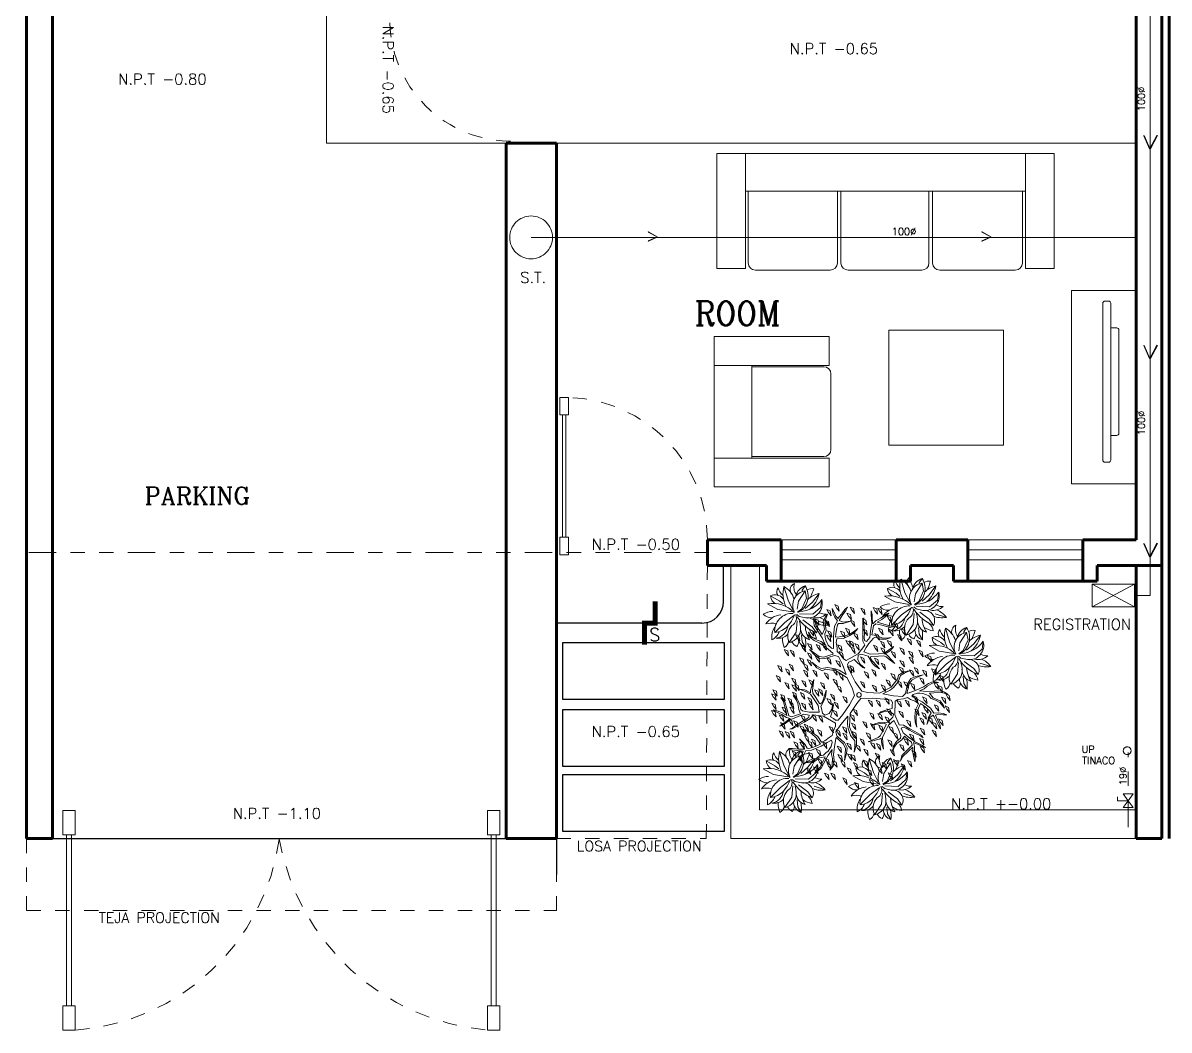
# Model space of a CAD drawing. Extents: x -111 to 1137, y -130 to 54.
# Drawn here: x 550.32 to 558.3, y -32.13 to -25.12 of the extents above; entities that cross this region are included whole.
import ezdxf

# ---------------------------------------------------------------- set-up
doc = ezdxf.new("R2010")
doc.units = 0
for name, pattern in [('CENTER2', [1.125, 0.75, -0.125, 0.125, -0.125]), ('DASHED', [19.05, 12.7, -6.35]), ('DASHED2', [0.375, 0.25, -0.125]), ('DIVIDE2', [15.875, 6.35, -3.175, 0, -3.175, 0, -3.175])]:
    doc.linetypes.add(name, pattern=pattern)
doc.layers.get('0').update_dxf_attribs({"lineweight": 0})
for name, color, linetype, lineweight in [('ARBOLES', 94, 'Continuous', 5), ('EJES', 51, 'DIVIDE2', 0), ('HID', 20, 'Continuous', 0), ('JARDIN', 3, 'Continuous', 0), ('Mobiliario', 1, 'Continuous', 13), ('Muro div', 150, 'Continuous', 18), ('muros', 5, 'Continuous', 60), ('MUROS BAJOS', 42, 'Continuous', 18), ('PUERTAS', 1, 'Continuous', 9), ('SAN', 142, 'Continuous', 0), ('VENTANAS', 4, 'Continuous', 9)]:
    doc.layers.add(name, color=color, linetype=linetype, lineweight=lineweight)
for name, color, linetype in [('Escaleras', 17, 'Continuous'), ('In-TextHi', 7, 'Continuous'), ('NV', 230, 'Continuous'), ('TEXTO', 164, 'Continuous')]:
    doc.layers.add(name, color=color, linetype=linetype)
doc.styles.add('80', font='ROMANS.shx', dxfattribs={"height": 0.15})
doc.styles.add('COMPLEX', font='complex.shx', dxfattribs={"height": 0.25})

# ---------------------------------------------------------------- blocks, each defined once
blk = doc.blocks.new('Arbp1')
at = {"color": 0}
for p, q in [((-0.34, 1.326), (0.008, 0.801)), ((0.318, 1.282), (0.286, 0.94)), ((0.482, 1.573), (0.318, 1.282)), ((-1.071, 0.819), (-0.568, 0.313)), ((0.008, 0.801), (0.058, 0.237)), ((1.039, 0.839), (0.818, 0.529)), ((-0.568, 0.313), (-0.1, -0.035)), ((-0.416, 0.497), (-0.226, 0.256)), ((-0.226, 0.256), (-0.062, -0.085)), ((0.166, 0.01), (0.05, -0.09)), ((0.501, 0.086), (0.166, 0.01)), ((0.818, 0.529), (0.343, 0.18)), ((1.685, 0.434), (1.128, 0.256)), ((-1.429, -0.63), (-0.916, -0.345)), ((-0.916, -0.345), (-0.188, -0.218)), ((-0.397, -0.807), (-0.157, -0.326)), ((0.128, -0.756), (0.065, -0.351)), ((0.293, -0.37), (0.075, -0.207)), ((0.843, -0.098), (0.172, -0.123)), ((0.533, -0.908), (0.293, -0.37)), ((0.824, -0.705), (0.463, -0.389)), ((1.242, -0.44), (0.843, -0.098)), ((1.299, -0.838), (1.242, -0.44)), ((-1.277, -1.022), (-0.84, -0.781)), ((-0.84, -0.781), (-0.65, -0.623)), ((-0.606, -1.496), (-0.397, -0.807)), ((0.463, -1.281), (0.128, -0.756)), ((0.463, -1.281), (0.533, -0.908)), ((1.16, -1.148), (0.824, -0.705)), ((0.318, -1.307), (0.318, -1.269)), ((0.463, -1.528), (0.318, -1.307))]:
    blk.add_line(p, q, dxfattribs=at)
for centre, radius, start, end in [((-0.152, 1.066), 1.068, 173.61446, 209.2154), ((-1.513, 0.539), 0.712, 21.30296, 65.1296), ((0.475, 1.129), 1.155, 157.39391, 181.86445), ((-0.77, 1.209), 0.405, 6.56819, 63.70646), ((0.343, 0.994), 0.759, 154.11413, 223.55757), ((-0.512, 0.576), 0.769, 21.46673, 77.10736), ((0.265, 1.028), 0.54, 114.31186, 151.55034), ((-0.246, 1.259), 0.389, 2.05946, 42.02345), ((0.68, 1.021), 0.586, 109.7066, 174.94603), ((0.858, 0.576), 0.629, 105.97291, 180.86589), ((-1.245, 1.392), 1.737, 349.61963, 5.97161), ((1.899, 0.409), 1.438, 147.54714, 176.22387), ((-0.189, 0.742), 0.885, 175.07003, 273.3834), ((-1.15, -0.169), 0.991, 42.22768, 85.42915), ((-0.894, 0.451), 0.662, 44.4847, 99.03385), ((-1.118, 0.407), 0.708, 7.2938, 80.26968), ((1.819, -1.099), 2.089, 111.90967, 147.11842), ((-0.888, 0.597), 1.123, 341.76386, 13.43828), ((0.574, 0.603), 0.522, 262.04013, 26.8802), ((1.162, 0.111), 1.015, 97.6537, 126.49232), ((0.433, 1.199), 0.6, 312.37542, 352.11798), ((-1.244, -0.461), 0.54, 88.15855, 137.82734), ((-1.251, 1.242), 0.895, 252.24776, 286.37774), ((-0.633, 1), 1.08, 214.45366, 263.34631), ((-0.416, 0.084), 0.44, 337.05858, 61.74621), ((0.593, -0.641), 0.732, 344.38255, 97.20401), ((1.033, -0.643), 0.726, 47.19841, 102.09613), ((1.467, -0.642), 1.097, 78.54011, 114.37083), ((0.762, 1.126), 1.154, 292.5208, 323.12021), ((-1.148, 0.671), 0.915, 237.22035, 269.09064), ((-1.192, 0.909), 1.557, 261.24164, 315.09418), ((0.727, -1.126), 1.384, 152.92793, 195.51246), ((0.572, -0.552), 0.737, 151.26184, 261.51499), ((-0.324, -1.019), 0.938, 327.09526, 63.08889), ((0.133, -1.651), 1.421, 34.89253, 87.89449), ((-0.234, -1.432), 1.423, 11.50675, 49.06916), ((1.47, -0.676), 0.568, 84.26713, 117.92903), ((-0.842, -1.035), 0.435, 111.03837, 178.23796), ((-1.046, -0.583), 0.496, 242.24965, 322.80409), ((-0.657, -1.226), 0.308, 147.31492, 220.57224), ((-0.142, -1.619), 0.772, 132.99915, 165.63475), ((-1.151, -0.532), 1.108, 299.44806, 341.52723), ((0.549, -1.461), 0.655, 145.67227, 196.04491), ((0.694, -0.843), 0.723, 192.78365, 251.41095), ((1.43, 0.027), 1.206, 225.41024, 257.02089), ((-1.97, -2.268), 2.997, 17.17647, 25.49648), ((0.052, -1.326), 0.343, 154.79512, 247.17349), ((0.808, -0.898), 0.492, 240.34746, 280.02825)]:
    blk.add_arc(centre, radius, start, end, dxfattribs=at)
blk = doc.blocks.new('ARBOL')
at = {"layer": 'JARDIN', "color": 8}
for points in [[(0.022, 1.893), (0.018, 2.004), (0.086, 2.052), (0.066, 1.976)], [(-0.077, 0.065), (-0.196, 0.011), (-0.449, -0.061), (-0.73, 0.014), (-0.913, 0.162), (-0.94, 0.237), (-1.063, 0.28), (-1.231, 0.273), (-1.106, 0.256), (-0.987, 0.218), (-0.906, 0.093), (-0.776, -0.004), (-0.694, -0.047), (-0.52, -0.094), (-0.737, -0.186), (-0.927, -0.239), (-1.003, -0.193), (-1.065, -0.057), (-1.095, 0.008), (-1.189, 0.101), (-1.308, 0.123), (-1.472, 0.126), (-1.335, 0.099), (-1.213, 0.071), (-1.132, 0.003), (-1.077, -0.121), (-1.038, -0.189), (-1.066, -0.197), (-1.252, -0.173), (-1.419, -0.138), (-1.546, -0.089), (-1.665, -0.067), (-1.767, -0.118), (-1.667, -0.094), (-1.618, -0.106), (-1.504, -0.14), (-1.426, -0.183), (-1.317, -0.202), (-1.317, -0.202), (-1.47, -0.249), (-1.787, -0.309), (-1.851, -0.351), (-1.914, -0.416), (-1.865, -0.387), (-1.757, -0.333), (-1.618, -0.318), (-1.521, -0.303), (-1.521, -0.303), (-1.577, -0.418), (-1.717, -0.515), (-1.759, -0.613), (-1.77, -0.693), (-1.7, -0.55), (-1.615, -0.48), (-1.532, -0.425), (-1.494, -0.351), (-1.434, -0.311), (-1.379, -0.279), (-1.311, -0.256), (-1.261, -0.243), (-1.165, -0.253), (-1.127, -0.278), (-1.206, -0.351), (-1.323, -0.452), (-1.472, -0.628), (-1.516, -0.751), (-1.613, -0.766), (-1.716, -0.801), (-1.792, -0.851), (-1.708, -0.829), (-1.62, -0.798), (-1.545, -0.8), (-1.555, -0.839), (-1.569, -0.929), (-1.594, -1.042), (-1.589, -1.121), (-1.562, -1.04), (-1.532, -0.908), (-1.511, -0.83), (-1.495, -0.788), (-1.41, -0.823), (-1.314, -0.96), (-1.391, -0.807), (-1.46, -0.735), (-1.449, -0.696), (-1.394, -0.607), (-1.331, -0.534), (-1.282, -0.481), (-1.178, -0.613), (-1.124, -0.739), (-1.1, -0.851), (-1.09, -0.968), (-1.076, -0.851), (-1.097, -0.731), (-1.141, -0.592), (-1.234, -0.473), (-1.187, -0.413), (-1.086, -0.347), (-1.028, -0.291), (-0.939, -0.3), (-0.81, -0.286), (-0.748, -0.308), (-0.677, -0.602), (-0.717, -0.83), (-0.813, -0.862), (-0.931, -0.97), (-1.021, -1.051), (-1.151, -1.171), (-1.176, -1.226), (-1.125, -1.172), (-1.028, -1.1), (-0.913, -1.001), (-0.85, -0.94), (-0.798, -0.902), (-0.75, -0.915), (-0.767, -1.027), (-0.857, -1.135), (-0.966, -1.268), (-1.123, -1.392), (-1.176, -1.449), (-1.106, -1.409), (-1.036, -1.349), (-0.944, -1.284), (-0.947, -1.37), (-0.919, -1.487), (-0.908, -1.557), (-0.895, -1.654), (-0.877, -1.701), (-0.872, -1.583), (-0.883, -1.492), (-0.909, -1.376), (-0.797, -1.442), (-0.636, -1.537), (-0.571, -1.622), (-0.629, -1.508), (-0.788, -1.408), (-0.903, -1.33), (-0.901, -1.263), (-0.848, -1.197), (-0.78, -1.103), (-0.703, -1.166), (-0.582, -1.222), (-0.515, -1.285), (-0.448, -1.371), (-0.497, -1.268), (-0.582, -1.18), (-0.687, -1.125), (-0.705, -1.077), (-0.686, -0.927), (-0.657, -0.82), (-0.624, -0.719), (-0.49, -0.788), (-0.374, -0.927), (-0.302, -1.025), (-0.282, -1.144), (-0.267, -1.283), (-0.252, -1.168), (-0.273, -1.033), (-0.224, -1.046), (-0.075, -1.049), (0.024, -1.05), (-0.098, -1.027), (-0.207, -1.006), (-0.263, -0.978), (-0.338, -0.89), (-0.441, -0.769), (-0.442, -0.754), (-0.403, -0.723), (-0.323, -0.718), (-0.117, -0.716), (-0.223, -0.693), (-0.308, -0.687), (-0.491, -0.725), (-0.531, -0.698), (-0.62, -0.643), (-0.649, -0.578), (-0.587, -0.502), (-0.482, -0.476), (-0.346, -0.494), (-0.386, -0.467), (-0.55, -0.449), (-0.647, -0.449), (-0.661, -0.377), (-0.682, -0.323), (-0.665, -0.268), (-0.519, -0.208), (-0.27, -0.13), (-0.026, -0.089), (0.088, -0.175), (0.277, -0.358), (0.353, -0.639), (0.316, -0.872), (0.265, -0.933), (0.289, -1.061), (0.379, -1.203), (0.332, -1.086), (0.304, -0.964), (0.373, -0.831), (0.392, -0.67), (0.388, -0.578), (0.341, -0.403), (0.53, -0.545), (0.671, -0.683), (0.668, -0.772), (0.582, -0.894), (0.54, -0.952), (0.507, -1.08), (0.548, -1.194), (0.627, -1.338), (0.582, -1.206), (0.545, -1.086), (0.564, -0.982), (0.643, -0.873), (0.682, -0.805), (0.703, -0.825), (0.776, -0.998), (0.829, -1.16), (0.85, -1.295), (0.891, -1.408), (0.985, -1.471), (0.915, -1.396), (0.901, -1.349), (0.874, -1.233), (0.872, -1.144), (0.833, -1.04), (0.833, -1.04), (0.951, -1.148), (1.162, -1.393), (1.229, -1.427), (1.317, -1.45), (1.268, -1.421), (1.167, -1.355), (1.085, -1.242), (1.023, -1.165), (1.023, -1.165), (1.15, -1.157), (1.305, -1.23), (1.41, -1.217), (1.485, -1.187), (1.327, -1.197), (1.223, -1.158), (1.134, -1.115), (1.051, -1.119), (0.986, -1.087), (0.931, -1.055), (0.877, -1.007), (0.841, -0.97), (0.802, -0.882), (0.805, -0.837), (0.907, -0.869), (1.053, -0.92), (1.28, -0.961), (1.408, -0.937), (1.47, -1.014), (1.552, -1.086), (1.633, -1.126), (1.572, -1.065), (1.501, -1.004), (1.465, -0.938), (1.504, -0.927), (1.589, -0.894), (1.699, -0.859), (1.765, -0.816), (1.681, -0.833), (1.552, -0.873), (1.474, -0.894), (1.429, -0.9), (1.418, -0.81), (1.488, -0.658), (1.394, -0.801), (1.366, -0.897), (1.327, -0.907), (1.223, -0.904), (1.128, -0.886), (1.058, -0.87), (1.12, -0.713), (1.202, -0.604), (1.287, -0.527), (1.384, -0.46), (1.275, -0.506), (1.182, -0.585), (1.083, -0.692), (1.027, -0.832), (0.951, -0.821), (0.844, -0.767), (0.766, -0.745), (0.729, -0.663), (0.653, -0.558), (0.641, -0.494), (0.86, -0.285), (1.078, -0.206), (1.153, -0.274), (1.306, -0.321), (1.421, -0.358), (1.589, -0.411), (1.65, -0.405), (1.578, -0.388), (1.466, -0.34), (1.323, -0.29), (1.239, -0.266), (1.18, -0.24), (1.167, -0.192), (1.273, -0.15), (1.411, -0.175), (1.581, -0.202), (1.767, -0.276), (1.843, -0.294), (1.773, -0.253), (1.687, -0.223), (1.584, -0.176), (1.66, -0.135), (1.748, -0.052), (1.803, -0.008), (1.88, 0.052), (1.912, 0.091), (1.807, 0.037), (1.734, -0.019), (1.646, -0.1), (1.648, 0.03), (1.649, 0.218), (1.69, 0.317), (1.62, 0.209), (1.614, 0.022), (1.603, -0.117), (1.544, -0.148), (1.461, -0.135), (1.345, -0.124), (1.362, -0.026), (1.35, 0.107), (1.37, 0.196), (1.412, 0.298), (1.347, 0.204), (1.313, 0.086), (1.318, -0.032), (1.286, -0.072), (1.146, -0.13), (1.039, -0.159), (0.935, -0.181), (0.928, -0.03), (0.99, 0.14), (1.038, 0.251), (1.132, 0.328), (1.245, 0.41), (1.137, 0.366), (1.031, 0.28), (1.018, 0.329), (0.946, 0.46), (0.897, 0.546), (0.938, 0.429), (0.975, 0.323), (0.979, 0.261), (0.94, 0.152), (0.887, 0.003), (0.874, -0.006), (0.827, 0.013), (0.783, 0.079), (0.678, 0.257), (0.712, 0.153), (0.749, 0.077), (0.873, -0.063), (0.87, -0.111), (0.867, -0.215), (0.826, -0.273), (0.728, -0.258), (0.653, -0.179), (0.601, -0.053), (0.598, -0.101), (0.664, -0.252), (0.713, -0.336), (0.657, -0.384), (0.621, -0.429), (0.565, -0.442), (0.44, -0.346), (0.247, -0.169), (0.1, 0.011), (0.108, 0.164), (0.171, 0.419), (0.377, 0.625), (0.597, 0.71), (0.675, 0.696), (0.774, 0.781), (0.853, 0.93), (0.774, 0.83), (0.682, 0.745), (0.533, 0.738), (0.384, 0.674), (0.306, 0.625), (0.179, 0.497), (0.207, 0.731), (0.257, 0.923), (0.335, 0.965), (0.484, 0.951), (0.555, 0.944), (0.682, 0.979), (0.76, 1.071), (0.845, 1.212), (0.753, 1.107), (0.668, 1.015), (0.569, 0.979), (0.434, 0.993), (0.356, 0.993), (0.363, 1.022), (0.477, 1.171), (0.59, 1.298), (0.696, 1.383), (0.774, 1.475), (0.782, 1.589), (0.752, 1.491), (0.718, 1.454), (0.631, 1.373), (0.555, 1.327), (0.484, 1.242), (0.484, 1.242), (0.519, 1.398), (0.625, 1.702), (0.622, 1.778), (0.597, 1.865), (0.597, 1.809), (0.59, 1.688), (0.533, 1.561), (0.498, 1.468), (0.498, 1.468), (0.427, 1.575), (0.413, 1.745), (0.349, 1.83), (0.285, 1.88), (0.373, 1.748), (0.391, 1.639), (0.398, 1.539), (0.443, 1.47), (0.448, 1.398), (0.448, 1.334), (0.434, 1.263), (0.42, 1.213), (0.363, 1.135), (0.323, 1.115), (0.299, 1.22), (0.27, 1.372), (0.193, 1.589), (0.108, 1.688), (0.143, 1.78), (0.164, 1.887), (0.159, 1.978), (0.136, 1.894), (0.119, 1.802), (0.079, 1.738), (0.051, 1.766), (-0.02, 1.823), (-0.105, 1.901), (-0.176, 1.936), (-0.119, 1.872), (-0.02, 1.78), (0.037, 1.724), (0.065, 1.688), (-0.007, 1.633), (-0.174, 1.618), (-0.003, 1.608), (0.093, 1.631), (0.122, 1.603), (0.171, 1.511), (0.204, 1.42), (0.225, 1.351), (0.058, 1.327), (-0.078, 1.343), (-0.187, 1.378), (-0.293, 1.428), (-0.199, 1.357), (-0.085, 1.316), (0.058, 1.284), (0.207, 1.305), (0.235, 1.234), (0.242, 1.114), (0.262, 1.036), (0.21, 0.963), (0.157, 0.845), (0.108, 0.802), (-0.183, 0.887), (-0.361, 1.036), (-0.339, 1.135), (-0.375, 1.291), (-0.4, 1.409), (-0.439, 1.582), (-0.474, 1.631), (-0.453, 1.561), (-0.439, 1.44), (-0.41, 1.291), (-0.389, 1.206), (-0.382, 1.142), (-0.417, 1.107), (-0.506, 1.178), (-0.554, 1.309), (-0.615, 1.47), (-0.644, 1.668), (-0.667, 1.743), (-0.667, 1.662), (-0.65, 1.572), (-0.64, 1.46), (-0.713, 1.505), (-0.829, 1.539), (-0.895, 1.565), (-0.985, 1.602), (-1.035, 1.61), (-0.935, 1.546), (-0.85, 1.511), (-0.737, 1.475), (-0.85, 1.412), (-1.013, 1.32), (-1.12, 1.305), (-0.991, 1.299), (-0.826, 1.387), (-0.701, 1.447), (-0.643, 1.411), (-0.613, 1.333), (-0.565, 1.227), (-0.659, 1.192), (-0.767, 1.115), (-0.855, 1.088), (-0.964, 1.074), (-0.85, 1.064), (-0.731, 1.094), (-0.631, 1.157), (-0.581, 1.149), (-0.46, 1.057), (-0.382, 0.979), (-0.311, 0.9), (-0.438, 0.819), (-0.616, 0.788), (-0.737, 0.774), (-0.85, 0.816), (-0.978, 0.873), (-0.886, 0.802), (-0.758, 0.752), (-0.793, 0.717), (-0.871, 0.589), (-0.921, 0.504), (-0.84, 0.598), (-0.767, 0.683), (-0.715, 0.717), (-0.602, 0.738), (-0.446, 0.767), (-0.432, 0.76), (-0.424, 0.71), (-0.46, 0.639), (-0.562, 0.459), (-0.488, 0.54), (-0.441, 0.61), (-0.382, 0.788), (-0.339, 0.809), (-0.247, 0.859), (-0.176, 0.852), (-0.141, 0.76), (-0.171, 0.655), (-0.254, 0.547), (-0.212, 0.568), (-0.114, 0.701), (-0.065, 0.785), (0.004, 0.761), (0.062, 0.752), (0.101, 0.71), (0.079, 0.554), (0.022, 0.299)], [(-0.884, 1.613), (-0.888, 1.725), (-0.82, 1.773), (-0.84, 1.697)], [(-0.788, 1.645), (-0.792, 1.757), (-0.725, 1.804), (-0.745, 1.729)], [(-0.517, 1.693), (-0.521, 1.805), (-0.454, 1.852), (-0.473, 1.777)], [(-0.294, 1.765), (-0.298, 1.876), (-0.23, 1.924), (-0.25, 1.848)], [(-0.198, 1.653), (-0.202, 1.765), (-0.134, 1.812), (-0.154, 1.737)], [(0.217, 1.829), (0.213, 1.94), (0.28, 1.988), (0.26, 1.912)], [(0.304, 1.605), (0.3, 1.717), (0.368, 1.765), (0.348, 1.689)], [(0.52, 1.685), (0.516, 1.797), (0.583, 1.844), (0.563, 1.769)], [(-1.044, 1.398), (-1.048, 1.51), (-0.98, 1.557), (-1, 1.482)], [(-0.501, 1.462), (-0.505, 1.573), (-0.438, 1.621), (-0.458, 1.546)], [(-0.238, 1.486), (-0.242, 1.597), (-0.174, 1.645), (-0.194, 1.569)], [(0.304, 1.366), (0.3, 1.478), (0.368, 1.526), (0.348, 1.45)], [(0.687, 1.486), (0.683, 1.597), (0.751, 1.645), (0.731, 1.569)], [(1.009, 1.44), (1.005, 1.552), (1.072, 1.6), (1.052, 1.524)], [(-1.155, 1.231), (-1.159, 1.342), (-1.092, 1.39), (-1.112, 1.314)], [(-1.02, 1.103), (-1.024, 1.215), (-0.956, 1.263), (-0.976, 1.187)], [(-0.804, 1.175), (-0.808, 1.286), (-0.741, 1.334), (-0.761, 1.259)], [(-0.469, 1.231), (-0.473, 1.342), (-0.406, 1.39), (-0.426, 1.314)], [(-0.246, 1.191), (-0.25, 1.302), (-0.182, 1.35), (-0.202, 1.275)], [(-0.095, 1.334), (-0.099, 1.446), (-0.031, 1.494), (-0.051, 1.418)], [(0.025, 1.295), (0.021, 1.406), (0.089, 1.454), (0.069, 1.378)], [(0.344, 1.279), (0.34, 1.39), (0.408, 1.438), (0.388, 1.362)], [(0.48, 1.111), (0.476, 1.223), (0.544, 1.27), (0.524, 1.195)], [(0.615, 1.127), (0.611, 1.239), (0.679, 1.286), (0.659, 1.211)], [(0.791, 1.191), (0.787, 1.302), (0.855, 1.35), (0.835, 1.275)], [(0.934, 1.175), (0.93, 1.286), (0.998, 1.334), (0.978, 1.259)], [(0.942, 1.199), (0.938, 1.31), (1.006, 1.358), (0.986, 1.283)], [(1.198, 1.131), (1.194, 1.242), (1.262, 1.29), (1.242, 1.215)], [(1.321, 1.174), (1.317, 1.285), (1.384, 1.333), (1.365, 1.257)], [(-1.279, 1.061), (-1.283, 1.173), (-1.215, 1.22), (-1.235, 1.145)], [(-1.179, 0.951), (-1.183, 1.063), (-1.115, 1.111), (-1.135, 1.035)], [(-0.932, 0.872), (-0.936, 0.984), (-0.868, 1.031), (-0.888, 0.956)], [(-0.781, 0.888), (-0.785, 1), (-0.717, 1.047), (-0.737, 0.972)], [(-0.701, 1.079), (-0.705, 1.191), (-0.637, 1.239), (-0.657, 1.163)], [(-0.222, 0.96), (-0.226, 1.071), (-0.158, 1.119), (-0.178, 1.043)], [(-0.118, 1.047), (-0.122, 1.159), (-0.055, 1.207), (-0.075, 1.131)], [(-0.118, 0.904), (-0.122, 1.015), (-0.055, 1.063), (-0.075, 0.988)], [(-0.047, 1.071), (-0.051, 1.183), (0.017, 1.231), (-0.003, 1.155)], [(0.153, 1.016), (0.149, 1.127), (0.216, 1.175), (0.197, 1.099)], [(0.153, 0.864), (0.149, 0.976), (0.216, 1.023), (0.197, 0.948)], [(0.687, 0.888), (0.683, 1), (0.751, 1.047), (0.731, 0.972)], [(0.839, 0.992), (0.835, 1.103), (0.902, 1.151), (0.883, 1.075)], [(0.879, 0.848), (0.875, 0.96), (0.942, 1.007), (0.922, 0.932)], [(1.03, 0.92), (1.026, 1.031), (1.094, 1.079), (1.074, 1.004)], [(1.538, 0.862), (1.534, 0.973), (1.602, 1.021), (1.582, 0.945)], [(-1.559, 0.742), (-1.563, 0.853), (-1.495, 0.901), (-1.515, 0.825)], [(-1.369, 0.822), (-1.373, 0.933), (-1.305, 0.981), (-1.325, 0.905)], [(-1.169, 0.652), (-1.173, 0.763), (-1.105, 0.811), (-1.125, 0.735)], [(-0.964, 0.617), (-0.968, 0.729), (-0.9, 0.776), (-0.92, 0.701)], [(-0.757, 0.745), (-0.761, 0.856), (-0.693, 0.904), (-0.713, 0.828)], [(-0.613, 0.84), (-0.617, 0.952), (-0.549, 0.999), (-0.569, 0.924)], [(-0.278, 0.649), (-0.282, 0.76), (-0.214, 0.808), (-0.234, 0.733)], [(0.264, 0.689), (0.26, 0.8), (0.328, 0.848), (0.308, 0.772)], [(0.448, 0.792), (0.444, 0.904), (0.512, 0.952), (0.492, 0.876)], [(0.974, 0.769), (0.97, 0.88), (1.038, 0.928), (1.018, 0.852)], [(1.006, 0.633), (1.002, 0.744), (1.07, 0.792), (1.05, 0.717)], [(1.288, 0.831), (1.284, 0.943), (1.352, 0.991), (1.332, 0.915)], [(1.388, 0.752), (1.384, 0.863), (1.452, 0.911), (1.432, 0.835)], [(1.618, 0.652), (1.614, 0.763), (1.682, 0.811), (1.662, 0.735)], [(-1.718, 0.362), (-1.722, 0.474), (-1.655, 0.522), (-1.675, 0.446)], [(-1.559, 0.512), (-1.563, 0.624), (-1.495, 0.671), (-1.515, 0.596)], [(-1.339, 0.542), (-1.343, 0.654), (-1.275, 0.701), (-1.295, 0.626)], [(-1.319, 0.412), (-1.323, 0.524), (-1.255, 0.572), (-1.275, 0.496)], [(-1.108, 0.386), (-1.112, 0.497), (-1.044, 0.545), (-1.064, 0.47)], [(-0.693, 0.418), (-0.697, 0.529), (-0.629, 0.577), (-0.649, 0.501)], [(-0.573, 0.553), (-0.577, 0.665), (-0.509, 0.713), (-0.529, 0.637)], [(-0.007, 0.513), (-0.011, 0.625), (0.057, 0.673), (0.037, 0.597)], [(0.049, 0.505), (0.045, 0.617), (0.113, 0.665), (0.093, 0.589)], [(0.264, 0.394), (0.26, 0.505), (0.328, 0.553), (0.308, 0.478)], [(0.376, 0.529), (0.372, 0.641), (0.44, 0.689), (0.42, 0.613)], [(0.575, 0.482), (0.571, 0.593), (0.639, 0.641), (0.619, 0.565)], [(0.807, 0.593), (0.803, 0.705), (0.871, 0.752), (0.851, 0.677)], [(0.942, 0.402), (0.938, 0.513), (1.006, 0.561), (0.986, 0.485)], [(1.094, 0.426), (1.09, 0.537), (1.158, 0.585), (1.138, 0.509)], [(1.261, 0.378), (1.257, 0.489), (1.325, 0.537), (1.305, 0.462)], [(1.298, 0.522), (1.294, 0.634), (1.362, 0.681), (1.342, 0.606)], [(1.325, 0.378), (1.321, 0.489), (1.389, 0.537), (1.369, 0.462)], [(1.468, 0.462), (1.464, 0.574), (1.532, 0.621), (1.512, 0.546)], [(1.758, 0.362), (1.754, 0.474), (1.821, 0.522), (1.802, 0.446)], [(-1.379, 0.163), (-1.383, 0.274), (-1.315, 0.322), (-1.335, 0.246)], [(-1.267, 0.139), (-1.271, 0.25), (-1.203, 0.298), (-1.223, 0.222)], [(-1.06, 0.242), (-1.064, 0.354), (-0.996, 0.402), (-1.016, 0.326)], [(-0.852, 0.147), (-0.856, 0.258), (-0.789, 0.306), (-0.808, 0.23)], [(-0.461, 0.322), (-0.465, 0.434), (-0.398, 0.481), (-0.418, 0.406)], [(-0.291, 0.315), (-0.295, 0.427), (-0.227, 0.474), (-0.247, 0.399)], [(-0.158, 0.123), (-0.162, 0.234), (-0.095, 0.282), (-0.115, 0.207)], [(0.36, 0.139), (0.356, 0.25), (0.424, 0.298), (0.404, 0.222)], [(0.416, 0.306), (0.412, 0.418), (0.48, 0.465), (0.46, 0.39)], [(0.703, 0.29), (0.699, 0.402), (0.767, 0.45), (0.747, 0.374)], [(0.775, 0.163), (0.771, 0.274), (0.839, 0.322), (0.819, 0.246)], [(0.863, 0.163), (0.859, 0.274), (0.926, 0.322), (0.906, 0.246)], [(1.182, 0.171), (1.178, 0.282), (1.245, 0.33), (1.226, 0.254)], [(1.349, 0.219), (1.345, 0.33), (1.413, 0.378), (1.393, 0.302)], [(1.477, 0.115), (1.473, 0.226), (1.541, 0.274), (1.521, 0.199)], [(1.612, 0.227), (1.608, 0.338), (1.676, 0.386), (1.656, 0.31)], [(1.804, 0.282), (1.8, 0.394), (1.868, 0.442), (1.848, 0.366)], [(-1.881, -0.124), (-1.885, -0.013), (-1.818, 0.035), (-1.837, -0.041)], [(-1.746, 0.051), (-1.75, 0.163), (-1.682, 0.21), (-1.702, 0.135)], [(-1.546, 0.067), (-1.55, 0.179), (-1.483, 0.226), (-1.502, 0.151)], [(-1.451, -0.084), (-1.455, 0.027), (-1.387, 0.075), (-1.407, -0.001)], [(-1.227, -0.156), (-1.231, -0.045), (-1.163, 0.003), (-1.183, -0.072)], [(-1.092, -0.092), (-1.096, 0.019), (-1.028, 0.067), (-1.048, -0.009)], [(-0.956, -0.044), (-0.96, 0.067), (-0.892, 0.115), (-0.912, 0.039)], [(-0.717, 0.035), (-0.721, 0.147), (-0.653, 0.195), (-0.673, 0.119)], [(-0.589, -0.052), (-0.593, 0.059), (-0.525, 0.107), (-0.545, 0.031)], [(-0.398, -0.013), (-0.402, 0.099), (-0.334, 0.147), (-0.354, 0.071)], [(0.289, -0.117), (0.285, -0.005), (0.353, 0.043), (0.333, -0.033)], [(0.544, -0.005), (0.54, 0.107), (0.607, 0.155), (0.587, 0.079)], [(0.639, -0.084), (0.635, 0.027), (0.703, 0.075), (0.683, -0.001)], [(1.046, 0.027), (1.042, 0.139), (1.11, 0.187), (1.09, 0.111)], [(1.054, -0.1), (1.05, 0.011), (1.118, 0.059), (1.098, -0.017)], [(1.206, -0.06), (1.202, 0.051), (1.269, 0.099), (1.249, 0.023)], [(1.461, 0.019), (1.457, 0.131), (1.525, 0.179), (1.505, 0.103)], [(1.477, -0.092), (1.473, 0.019), (1.541, 0.067), (1.521, -0.009)], [(1.644, -0.052), (1.64, 0.059), (1.708, 0.107), (1.688, 0.031)], [(1.844, 0.083), (1.84, 0.195), (1.907, 0.242), (1.888, 0.167)], [(1.884, -0.076), (1.88, 0.035), (1.947, 0.083), (1.927, 0.007)], [(-1.809, -0.339), (-1.813, -0.228), (-1.746, -0.18), (-1.766, -0.256)], [(-1.73, -0.26), (-1.734, -0.148), (-1.666, -0.1), (-1.686, -0.176)], [(-0.605, -0.347), (-0.609, -0.236), (-0.541, -0.188), (-0.561, -0.264)], [(-0.406, -0.355), (-0.41, -0.244), (-0.342, -0.196), (-0.362, -0.272)], [(-0.238, -0.315), (-0.242, -0.204), (-0.174, -0.156), (-0.194, -0.232)], [(0.504, -0.196), (0.5, -0.084), (0.567, -0.037), (0.548, -0.112)], [(0.567, -0.363), (0.564, -0.252), (0.631, -0.204), (0.611, -0.28)], [(0.903, -0.411), (0.899, -0.3), (0.966, -0.252), (0.946, -0.327)], [(1.038, -0.363), (1.034, -0.252), (1.102, -0.204), (1.082, -0.28)], [(1.277, -0.323), (1.273, -0.212), (1.341, -0.164), (1.321, -0.24)], [(1.461, -0.403), (1.457, -0.292), (1.525, -0.244), (1.505, -0.319)], [(1.565, -0.339), (1.561, -0.228), (1.628, -0.18), (1.608, -0.256)], [(1.74, -0.204), (1.736, -0.092), (1.804, -0.045), (1.784, -0.12)], [(1.748, -0.379), (1.744, -0.268), (1.812, -0.22), (1.792, -0.296)], [(-1.929, -0.555), (-1.933, -0.443), (-1.865, -0.395), (-1.885, -0.471)], [(-1.825, -0.602), (-1.829, -0.491), (-1.762, -0.443), (-1.782, -0.519)], [(-1.419, -0.507), (-1.423, -0.395), (-1.355, -0.347), (-1.375, -0.423)], [(-1.227, -0.443), (-1.231, -0.331), (-1.163, -0.284), (-1.183, -0.359)], [(-1.028, -0.491), (-1.032, -0.379), (-0.964, -0.332), (-0.984, -0.407)], [(-0.852, -0.459), (-0.856, -0.347), (-0.789, -0.3), (-0.808, -0.375)], [(-0.597, -0.594), (-0.601, -0.483), (-0.533, -0.435), (-0.553, -0.511)], [(-0.382, -0.65), (-0.386, -0.539), (-0.318, -0.491), (-0.338, -0.567)], [(-0.21, -0.596), (-0.214, -0.484), (-0.146, -0.437), (-0.166, -0.512)], [(0.129, -0.435), (0.125, -0.324), (0.193, -0.276), (0.173, -0.351)], [(0.217, -0.539), (0.213, -0.427), (0.28, -0.379), (0.26, -0.455)], [(1.15, -0.602), (1.146, -0.491), (1.214, -0.443), (1.194, -0.519)], [(1.253, -0.523), (1.249, -0.411), (1.317, -0.363), (1.297, -0.439)], [(1.325, -0.626), (1.321, -0.515), (1.389, -0.467), (1.369, -0.543)], [(1.349, -0.539), (1.345, -0.427), (1.413, -0.379), (1.393, -0.455)], [(1.588, -0.61), (1.584, -0.499), (1.652, -0.451), (1.632, -0.527)], [(1.692, -0.594), (1.688, -0.483), (1.756, -0.435), (1.736, -0.511)], [(1.82, -0.547), (1.816, -0.435), (1.884, -0.387), (1.864, -0.463)], [(-1.857, -0.81), (-1.861, -0.698), (-1.794, -0.65), (-1.814, -0.726)], [(-1.634, -0.73), (-1.638, -0.618), (-1.57, -0.571), (-1.59, -0.646)], [(-1.395, -0.722), (-1.399, -0.61), (-1.331, -0.563), (-1.351, -0.638)], [(-1.331, -0.841), (-1.335, -0.73), (-1.267, -0.682), (-1.287, -0.758)], [(-1.195, -0.73), (-1.199, -0.618), (-1.132, -0.571), (-1.151, -0.646)], [(-0.844, -0.698), (-0.848, -0.587), (-0.781, -0.539), (-0.8, -0.614)], [(-0.517, -0.754), (-0.521, -0.642), (-0.454, -0.595), (-0.473, -0.67)], [(-0.342, -0.905), (-0.346, -0.794), (-0.278, -0.746), (-0.298, -0.822)], [(-0.174, -0.826), (-0.178, -0.714), (-0.111, -0.666), (-0.13, -0.742)], [(-0.02, -0.745), (-0.024, -0.634), (0.043, -0.586), (0.024, -0.662)], [(0.232, -0.73), (0.229, -0.618), (0.296, -0.571), (0.276, -0.646)], [(0.256, -0.913), (0.252, -0.802), (0.32, -0.754), (0.3, -0.83)], [(0.44, -0.762), (0.436, -0.65), (0.504, -0.603), (0.484, -0.678)], [(0.464, -0.905), (0.46, -0.794), (0.528, -0.746), (0.508, -0.822)], [(0.591, -0.794), (0.587, -0.682), (0.655, -0.634), (0.635, -0.71)], [(0.727, -0.69), (0.723, -0.579), (0.791, -0.531), (0.771, -0.606)], [(0.99, -0.706), (0.986, -0.594), (1.054, -0.547), (1.034, -0.622)], [(1.166, -0.881), (1.162, -0.77), (1.229, -0.722), (1.21, -0.798)], [(1.253, -0.905), (1.249, -0.794), (1.317, -0.746), (1.297, -0.822)], [(1.301, -0.77), (1.297, -0.658), (1.365, -0.61), (1.345, -0.686)], [(1.429, -0.889), (1.425, -0.778), (1.493, -0.73), (1.473, -0.806)], [(1.557, -0.857), (1.553, -0.746), (1.62, -0.698), (1.6, -0.774)], [(-1.658, -1.057), (-1.662, -0.945), (-1.594, -0.897), (-1.614, -0.973)], [(-1.506, -1.097), (-1.51, -0.985), (-1.443, -0.937), (-1.463, -1.013)], [(-1.443, -0.977), (-1.447, -0.865), (-1.379, -0.818), (-1.399, -0.893)], [(-1.259, -0.945), (-1.263, -0.834), (-1.195, -0.786), (-1.215, -0.861)], [(-0.964, -0.929), (-0.968, -0.818), (-0.9, -0.77), (-0.92, -0.846)], [(-0.621, -1.136), (-0.625, -1.025), (-0.557, -0.977), (-0.577, -1.053)], [(-0.557, -0.977), (-0.561, -0.865), (-0.493, -0.818), (-0.513, -0.893)], [(-0.039, -1.009), (-0.043, -0.897), (0.025, -0.85), (0.005, -0.925)], [(0.12, -1.105), (0.116, -0.993), (0.183, -0.946), (0.163, -1.021)], [(0.424, -1.136), (0.42, -1.025), (0.488, -0.977), (0.468, -1.053)], [(0.647, -1.152), (0.643, -1.041), (0.711, -0.993), (0.691, -1.069)], [(0.942, -0.993), (0.938, -0.881), (1.006, -0.834), (0.986, -0.909)], [(1.11, -1.12), (1.106, -1.009), (1.174, -0.961), (1.154, -1.037)], [(1.293, -1.152), (1.289, -1.041), (1.357, -0.993), (1.337, -1.069)], [(1.636, -1.041), (1.632, -0.929), (1.7, -0.881), (1.68, -0.957)], [(-1.466, -1.264), (-1.47, -1.152), (-1.403, -1.105), (-1.423, -1.18)], [(-1.219, -1.168), (-1.223, -1.057), (-1.155, -1.009), (-1.175, -1.085)], [(-1.155, -1.383), (-1.159, -1.272), (-1.092, -1.224), (-1.112, -1.3)], [(-0.964, -1.24), (-0.968, -1.128), (-0.9, -1.081), (-0.92, -1.156)], [(-0.82, -1.312), (-0.824, -1.2), (-0.757, -1.152), (-0.777, -1.228)], [(-0.701, -1.415), (-0.705, -1.304), (-0.637, -1.256), (-0.657, -1.332)], [(-0.469, -1.264), (-0.473, -1.152), (-0.406, -1.105), (-0.426, -1.18)], [(-0.206, -1.288), (-0.21, -1.176), (-0.142, -1.129), (-0.162, -1.204)], [(-0.087, -1.232), (-0.091, -1.121), (-0.023, -1.073), (-0.043, -1.148)], [(0.089, -1.344), (0.085, -1.232), (0.153, -1.184), (0.133, -1.26)], [(0.24, -1.216), (0.236, -1.105), (0.304, -1.057), (0.284, -1.132)], [(0.392, -1.399), (0.388, -1.288), (0.456, -1.24), (0.436, -1.316)], [(0.464, -1.367), (0.46, -1.256), (0.528, -1.208), (0.508, -1.284)], [(0.671, -1.336), (0.667, -1.224), (0.735, -1.176), (0.715, -1.252)], [(0.966, -1.36), (0.962, -1.248), (1.03, -1.2), (1.01, -1.276)], [(1.126, -1.336), (1.122, -1.224), (1.19, -1.176), (1.17, -1.252)], [(1.533, -1.176), (1.529, -1.065), (1.596, -1.017), (1.576, -1.093)], [(-1.131, -1.559), (-1.135, -1.447), (-1.068, -1.4), (-1.088, -1.475)], [(-0.932, -1.607), (-0.936, -1.495), (-0.868, -1.447), (-0.888, -1.523)], [(-0.469, -1.479), (-0.473, -1.368), (-0.406, -1.32), (-0.426, -1.395)], [(-0.134, -1.487), (-0.138, -1.376), (-0.071, -1.328), (-0.091, -1.403)], [(0.15, -1.584), (0.146, -1.472), (0.213, -1.425), (0.193, -1.5)], [(0.379, -1.584), (0.375, -1.472), (0.443, -1.425), (0.423, -1.5)], [(0.539, -1.664), (0.535, -1.552), (0.603, -1.504), (0.583, -1.58)], [(0.639, -1.487), (0.635, -1.376), (0.703, -1.328), (0.683, -1.403)], [(0.815, -1.447), (0.811, -1.336), (0.879, -1.288), (0.859, -1.364)], [(0.95, -1.463), (0.946, -1.352), (1.014, -1.304), (0.994, -1.38)], [(1.253, -1.487), (1.249, -1.376), (1.317, -1.328), (1.297, -1.403)], [(1.413, -1.479), (1.409, -1.368), (1.477, -1.32), (1.457, -1.395)], [(-0.788, -1.798), (-0.792, -1.686), (-0.725, -1.639), (-0.745, -1.714)], [(-0.637, -1.838), (-0.641, -1.726), (-0.573, -1.678), (-0.593, -1.754)], [(-0.493, -1.71), (-0.497, -1.599), (-0.43, -1.551), (-0.45, -1.627)], [(-0.24, -1.724), (-0.244, -1.612), (-0.176, -1.564), (-0.196, -1.64)], [(-0.12, -1.793), (-0.124, -1.682), (-0.056, -1.634), (-0.076, -1.71)], [(0.11, -1.793), (0.106, -1.682), (0.173, -1.634), (0.153, -1.71)], [(0.679, -1.863), (0.675, -1.752), (0.743, -1.704), (0.723, -1.78)], [(0.91, -1.702), (0.906, -1.591), (0.974, -1.543), (0.954, -1.619)], [(1.046, -1.67), (1.042, -1.559), (1.11, -1.511), (1.09, -1.587)], [(-0.32, -1.973), (-0.324, -1.862), (-0.256, -1.814), (-0.276, -1.889)], [(0.12, -2.023), (0.116, -1.912), (0.183, -1.864), (0.163, -1.939)], [(0.449, -2.013), (0.445, -1.902), (0.513, -1.854), (0.493, -1.929)]]:
    blk.add_lwpolyline(points, close=True, dxfattribs=at)
blk.add_circle((0, 0), 0.05, dxfattribs=at)
blk = doc.blocks.new('A$C7D8B5F41')
at = {"color": 142, "linetype": 'DASHED'}
for p, q in [((0.0012, 0.0648), (0, 0.0626)), ((0.062, 0.0283), (0, 0.0626)), ((0.0632, 0.0305), (0.0012, 0.0648)), ((0.062, 0.0283), (0, 0.0023)), ((0, 0.0023), (0.001, 0)), ((0.063, 0.026), (0.001, 0)), ((0.0632, 0.0305), (0.063, 0.026))]:
    blk.add_line(p, q, dxfattribs=at)

msp = doc.modelspace()

# ---------------------------------------------------------------- linework, layer by layer
at = {"color": 253}
for p, q in [((552.434, -25.9595), (552.434, -25.0595)), ((553.684, -25.9595), (552.434, -25.9595)), ((554.034, -25.9595), (558.0665, -25.9595))]:
    msp.add_line(p, q, dxfattribs=at)
msp.add_lwpolyline([(557.6165, -26.9835), (558.0665, -26.9835), (558.0665, -28.3291), (557.6165, -28.3291)], close=True, dxfattribs=at)
at = {"layer": 'EJES', "color": 253, "ltscale": 0.03}
for p, q in [((547.5997, -28.8077), (555.4366, -28.8077)), ((547.5997, -30.7977), (550.5265, -30.7977))]:
    msp.add_line(p, q, dxfattribs=at)
at = {"layer": 'Escaleras', "color": 253}
for p, q in [((555.1965, -29.1477), (555.1965, -28.8977)), ((555.0465, -29.2977), (554.034, -29.2977)), ((550.5265, -30.7977), (553.684, -30.7977)), ((554.034, -30.7977), (554.034, -31.0477))]:
    msp.add_line(p, q, dxfattribs=at)
for points in [[(554.0789, -29.4336), (555.2012, -29.4336), (555.2012, -29.8299), (554.0789, -29.8299)], [(554.0789, -29.9), (555.2012, -29.9), (555.2012, -30.2963), (554.0789, -30.2963)], [(554.0789, -30.3509), (555.2012, -30.3509), (555.2012, -30.7473), (554.0789, -30.7473)]]:
    msp.add_lwpolyline(points, close=True, dxfattribs=at)
msp.add_arc((555.0465, -29.1477), 0.15, 270, 0, dxfattribs=at)
at = {"layer": 'HID', "linetype": 'CENTER2', "ltscale": 0.25}
msp.add_line((558.0111, -30.7178), (558.0111, -30.1976), dxfattribs=at)
at = {"layer": 'HID', "color": 54, "ltscale": 0.25}
for p, q in [((557.9385, -30.5336), (557.9385, -30.5075)), ((558.0111, -30.5336), (557.9385, -30.5336)), ((558.0456, -30.4858), (557.976, -30.4858)), ((557.976, -30.4858), (558.0111, -30.5336)), ((558.0111, -30.5336), (557.9766, -30.5814)), ((558.0111, -30.5336), (558.0456, -30.4858)), ((558.0463, -30.5814), (558.0111, -30.5336)), ((557.9766, -30.5814), (558.0463, -30.5814))]:
    msp.add_line(p, q, dxfattribs=at)
at = {"layer": 'HID', "linetype": 'CENTER2', "ltscale": 0.25}
msp.add_circle((558.005, -30.186), 0.0271, dxfattribs=at)
at = {"layer": 'Mobiliario', "color": 253, "linetype": 'Continuous', "ltscale": 0.1}
for p, q in [((555.3684, -26.2925), (555.3684, -26.7925)), ((555.9884, -26.2925), (555.9884, -26.7925)), ((556.0134, -26.2925), (556.0134, -26.7925)), ((556.6259, -26.2925), (556.6259, -26.7925)), ((556.6509, -26.2925), (556.6509, -26.7925)), ((557.2759, -26.2925), (557.2759, -26.7925)), ((557.2981, -26.2925), (557.2981, -26.7925)), ((555.4184, -26.8425), (555.9384, -26.8425)), ((555.4384, -26.8425), (555.9384, -26.8425)), ((556.0634, -26.8425), (556.5759, -26.8425)), ((556.7009, -26.8425), (557.2259, -26.8425)), ((555.3941, -27.5148), (555.8941, -27.5148)), ((555.9441, -28.0898), (555.9441, -27.5648)), ((555.3941, -28.1398), (555.8941, -28.1398)), ((555.3941, -28.1505), (555.8941, -28.1505))]:
    msp.add_line(p, q, dxfattribs=at)
at = {"layer": 'Mobiliario', "color": 253, "linetype": 'Continuous'}
for p, q in [((557.835, -27.073), (557.835, -28.1643)), ((557.8499, -27.0581), (557.8761, -27.0581)), ((557.891, -27.073), (557.891, -28.1643)), ((557.891, -27.2449), (557.9321, -27.2449)), ((557.9471, -27.2599), (557.9471, -27.9774)), ((557.891, -27.9924), (557.9321, -27.9924)), ((557.8499, -28.1793), (557.8761, -28.1793))]:
    msp.add_line(p, q, dxfattribs=at)
at = {"layer": 'Mobiliario', "color": 253, "ltscale": 0.1}
msp.add_lwpolyline([(556.3455, -27.2604), (557.1455, -27.2604), (557.1455, -28.0604), (556.3455, -28.0604), (556.3455, -27.2604)], dxfattribs=at)
at = {"layer": 'Mobiliario', "color": 253, "linetype": 'Continuous', "ltscale": 0.1}
for centre, start, end in [((555.4184, -26.7925), 180, 270), ((555.9384, -26.7925), 270, 360), ((556.0634, -26.7925), 180, 270), ((556.5759, -26.7925), 270, 360), ((556.7009, -26.7925), 180, 270), ((557.2259, -26.7925), 270, 360), ((555.8941, -27.5648), 0, 90), ((555.8941, -28.0898), 270, 0)]:
    msp.add_arc(centre, 0.05, start, end, dxfattribs=at)
at = {"layer": 'Mobiliario', "color": 253, "linetype": 'Continuous'}
for centre, start, end in [((557.8499, -27.073), 90, 180), ((557.8761, -27.073), 360, 90), ((557.9321, -27.2599), 360, 90), ((557.9321, -27.9774), 270, 360), ((557.8499, -28.1643), 180, 270), ((557.8761, -28.1643), 270, 360)]:
    msp.add_arc(centre, 0.0149, start, end, dxfattribs=at)
at = {"layer": 'Muro div', "color": 253}
for p, q in [((555.2465, -28.8977), (555.2465, -30.7977)), ((555.4465, -28.8977), (555.4465, -30.5977)), ((555.4465, -30.5977), (558.0665, -30.5977)), ((555.2465, -30.7977), (558.0665, -30.7977))]:
    msp.add_line(p, q, dxfattribs=at)
at = {"layer": 'muros', "color": 253}
for p, q in [((550.3465, -15.8477), (550.3465, -30.7977)), ((558.2465, -30.7977), (558.2465, -15.8477)), ((558.2965, -30.7977), (558.2965, -15.7977)), ((558.0665, -28.7177), (558.0665, -17.9589)), ((550.5265, -25.0595), (550.5265, -30.7977)), ((553.684, -30.7977), (553.684, -25.9595)), ((554.034, -25.9595), (553.684, -25.9595)), ((554.034, -30.7977), (554.034, -25.9595)), ((555.084, -28.7177), (555.5965, -28.7177)), ((555.084, -28.7177), (555.084, -28.8977)), ((555.5965, -28.7177), (555.5965, -29.0056)), ((556.3965, -28.7177), (556.8965, -28.7177)), ((556.3965, -28.7177), (556.3965, -29.0056)), ((556.8965, -28.7177), (556.8965, -29.0056)), ((557.6965, -28.7177), (558.0665, -28.7177)), ((557.6965, -28.7177), (557.6965, -29.0056)), ((555.084, -28.8977), (555.4965, -28.8977)), ((555.4965, -28.8977), (555.4965, -29.0056)), ((556.4965, -28.8977), (556.7965, -28.8977)), ((556.4965, -28.8977), (556.4965, -29.0056)), ((556.7965, -28.8977), (556.7965, -29.0056)), ((557.7965, -28.8977), (558.2465, -28.8977)), ((557.7965, -28.8977), (557.7965, -29.0056)), ((558.0665, -30.7977), (558.0665, -28.8977)), ((555.5965, -29.0056), (555.4965, -29.0056)), ((556.4965, -29.0056), (555.5965, -29.0056)), ((557.6965, -29.0056), (556.7965, -29.0056)), ((557.7965, -29.0056), (557.6965, -29.0056)), ((550.3465, -30.7977), (550.5265, -30.7977)), ((553.684, -30.7977), (554.034, -30.7977)), ((558.0665, -30.7977), (558.2465, -30.7977))]:
    msp.add_line(p, q, dxfattribs=at)
at = {"layer": 'muros', "color": 253, "lineweight": 0}
msp.add_line((558.2965, -15.7977), (558.2965, -30.7977), dxfattribs=at)
at = {"layer": 'MUROS BAJOS', "color": 253}
for p, q in [((557.2981, -26.0321), (555.1559, -26.0321)), ((555.3492, -26.2925), (557.2981, -26.2925)), ((555.1316, -28.1505), (555.1316, -27.3049)), ((555.3941, -27.5049), (555.3941, -28.1505))]:
    msp.add_line(p, q, dxfattribs=at)
for points in [[(555.1492, -26.8321), (555.1492, -26.0321), (555.3492, -26.0321), (555.3492, -26.8321)], [(557.4981, -26.8321), (557.4981, -26.0321), (557.2981, -26.0321), (557.2981, -26.8321)], [(555.9316, -28.1505), (555.1316, -28.1505), (555.1316, -28.3505), (555.9316, -28.3505)]]:
    msp.add_lwpolyline(points, close=True, dxfattribs=at)
msp.add_lwpolyline([(555.1316, -27.3049), (555.9316, -27.3049), (555.9316, -27.5049), (555.1316, -27.5049)], dxfattribs=at)
at = {"layer": 'NV', "color": 253, "const_width": 0.035}
msp.add_lwpolyline([(554.6465, -29.4477), (554.6465, -29.2977), (554.7215, -29.2977), (554.7215, -29.1477)], dxfattribs=at)
at = {"layer": 'PUERTAS', "color": 253, "ltscale": 0.5}
for p, q in [((554.0748, -28.7008, -188.1856), (554.0748, -27.8499, -188.1856)), ((554.0993, -27.8499, -188.1856), (554.0993, -28.7008, -188.1856)), ((554.0994, -28.7008, -188.1856), (554.0994, -27.8499, -188.1856)), ((550.6254, -30.7718), (550.6254, -31.9596)), ((550.6595, -31.9596), (550.6595, -30.7718)), ((550.6597, -30.7718), (550.6597, -31.9596)), ((553.5805, -31.9596), (553.5805, -30.7718)), ((553.6145, -30.7718), (553.6145, -31.9596))]:
    msp.add_line(p, q, dxfattribs=at)
at = {"layer": 'PUERTAS', "color": 253, "linetype": 'DASHED2', "ltscale": 0.3}
for p, q in [((555.084, -28.8977), (555.0765, -30.7977)), ((550.3465, -30.7977), (550.3465, -31.2977)), ((554.034, -30.7977), (555.0765, -30.7977)), ((554.034, -31.2977), (554.034, -30.7977)), ((550.3465, -31.2977), (554.034, -31.2977))]:
    msp.add_line(p, q, dxfattribs=at)
at = {"layer": 'PUERTAS', "color": 253, "ltscale": 0.5, "elevation": -188.1856}
for points in [[(554.0567, -27.7283), (554.1175, -27.7283), (554.1175, -27.8499), (554.0567, -27.8499)], [(554.0567, -28.8223), (554.1175, -28.8223), (554.1175, -28.7008), (554.0567, -28.7008)]]:
    msp.add_lwpolyline(points, close=True, dxfattribs=at)
at = {"layer": 'PUERTAS', "color": 253, "ltscale": 0.5}
for points in [[(550.6001, -30.6021), (550.685, -30.6021), (550.685, -30.7718), (550.6001, -30.7718)], [(553.6399, -30.6021), (553.5551, -30.6021), (553.5551, -30.7718), (553.6399, -30.7718)], [(550.6001, -32.1293), (550.685, -32.1293), (550.685, -31.9596), (550.6001, -31.9596)], [(553.6399, -32.1293), (553.5551, -32.1293), (553.5551, -31.9596), (553.6399, -31.9596)]]:
    msp.add_lwpolyline(points, close=True, dxfattribs=at)
at = {"layer": 'PUERTAS', "color": 253, "linetype": 'DASHED2', "ltscale": 0.3}
for centre, radius, start, end in [((553.7207, -25.0996, 160.301), 0.8464, 181.57883, 274.45811), ((554.0904, -28.7216), 0.9937, 0.22193, 88.41933), ((550.5769, -30.5908, -262.6936), 1.5423, 274.03224, 352.29027), ((553.6949, -30.522, -262.6936), 1.6134, 189.84108, 265.01257)]:
    msp.add_arc(centre, radius, start, end, dxfattribs=at)
at = {"layer": 'SAN', "color": 142, "linetype": 'DASHED'}
for p, q in [((558.1652, -29.107), (558.1652, -16.2393)), ((558.0665, -26.6149), (553.8575, -26.6149)), ((557.762, -29.0281), (558.0564, -29.1859)), ((558.0564, -29.0281), (557.762, -29.1859)), ((558.0564, -29.107), (558.1652, -29.107))]:
    msp.add_line(p, q, dxfattribs=at)
msp.add_lwpolyline([(557.762, -29.0281), (558.0564, -29.0281), (558.0564, -29.1859), (557.762, -29.1859)], close=True, dxfattribs=at)
msp.add_circle((553.8575, -26.6149), 0.149, dxfattribs=at)
at = {"layer": 'VENTANAS', "color": 253}
for p, q in [((555.5965, -28.7177), (556.3965, -28.7177)), ((555.5965, -28.7877), (556.3965, -28.7877)), ((556.8965, -28.7177), (557.6965, -28.7177)), ((556.8965, -28.7877), (557.6965, -28.7877)), ((555.5965, -28.8577), (556.3965, -28.8577)), ((556.8965, -28.8577), (557.6965, -28.8577))]:
    msp.add_line(p, q, dxfattribs=at)

# ---------------------------------------------------------------- block references
at = {"color": 142, "linetype": 'DASHED', "xscale": 1.470217776536405, "yscale": 1.470217776536405, "zscale": 1.470217776536405, "rotation": 270.8089697365033}
for p in [(558.1203, -25.9066), (558.1203, -27.3658), (558.1203, -28.7443)]:
    msp.add_blockref('A$C7D8B5F41', p, dxfattribs=at)
at = {"color": 142, "linetype": 'DASHED'}
for p in [(554.6725, -26.6403), (556.9941, -26.6403)]:
    msp.add_blockref('A$C7D8B5F41', p, dxfattribs=at)
at = {"layer": 'ARBOLES', "color": 253, "xscale": -0.1382062500017582, "yscale": 0.1382062500008487, "zscale": 0.1382062500000014, "rotation": 180.0000000004713}
for p in [(555.7004, -29.2503), (556.5138, -29.1982), (556.8239, -29.5404), (555.6702, -30.398), (556.2942, -30.448)]:
    msp.add_blockref('Arbp1', p, dxfattribs=at)
at = {"layer": 'JARDIN', "color": 253, "ltscale": 0.3, "xscale": -0.3166691977833139, "yscale": 0.3166691977817209, "zscale": 0.3166691977835655, "rotation": 12.57769523630986}
msp.add_blockref('ARBOL', (556.1386, -29.7976), dxfattribs=at)

# ---------------------------------------------------------------- texts
at = {"layer": 'In-TextHi', "color": 7, "style": '80'}
for s, p in [('100%%C', (558.1286, -25.7377)), ('100%%C', (558.1286, -27.9914)), ('19%%C', (558.001, -30.4257))]:
    msp.add_text(s, height=0.05, rotation=90, dxfattribs=at).set_placement(p)
msp.add_text('100%%C', height=0.05, dxfattribs=at).set_placement((556.3665, -26.5988))
at = {"layer": 'In-TextHi', "color": 54, "style": '80'}
for s, p in [('UP', (557.6873, -30.2016)), ('TINACO', (557.6915, -30.279))]:
    msp.add_text(s, height=0.05, dxfattribs=at).set_placement(p)
at = {"layer": 'TEXTO', "color": 253, "linetype": 'Continuous', "lineweight": 20, "ltscale": 0.3, "style": 'COMPLEX'}
msp.add_text('N.P.T -0.65', height=0.074975, rotation=270, dxfattribs=at).set_placement((552.8248, -25.1415, 262.6936))
for s, height, p in [('N.P.T -0.65', 0.074975, (555.6575, -25.3394)), ('N.P.T -0.80', 0.074975, (550.9853, -25.5514, 262.6936)), ('PARKING', 0.12018, (551.168, -28.4719)), ('N.P.T -0.50', 0.074975, (554.2791, -28.7878)), ('S', 0.0899, (554.6791, -29.4242)), ('N.P.T -0.65', 0.074975, (554.2791, -30.0903)), ('N.P.T +-0.00', 0.074975, (556.7797, -30.593)), ('N.P.T -1.10', 0.074975, (551.782, -30.6597, 262.6936)), ('LOSA PROJECTION', 0.072109, (554.1759, -30.8854)), ('TEJA PROJECTION', 0.072109, (550.8488, -31.3833))]:
    msp.add_text(s, height=height, dxfattribs=at).set_placement(p)
at = {"layer": 'TEXTO', "color": 5, "linetype": 'Continuous', "lineweight": 20, "ltscale": 0.3, "style": 'COMPLEX'}
for s, height, p in [('S.T.', 0.07498, (553.782, -26.9311)), ('REGISTRATION', 0.074975, (557.3509, -29.3445))]:
    msp.add_text(s, height=height, dxfattribs=at).set_placement(p)
at = {"layer": 'TEXTO', "color": 253, "linetype": 'Continuous', "lineweight": 20, "ltscale": 0.3, "style": 'COMPLEX', "width": 0.9}
msp.add_text('ROOM', height=0.17, rotation=0.00001, dxfattribs=at).set_placement((554.996, -27.2286))

doc.saveas('drawing.dxf')
